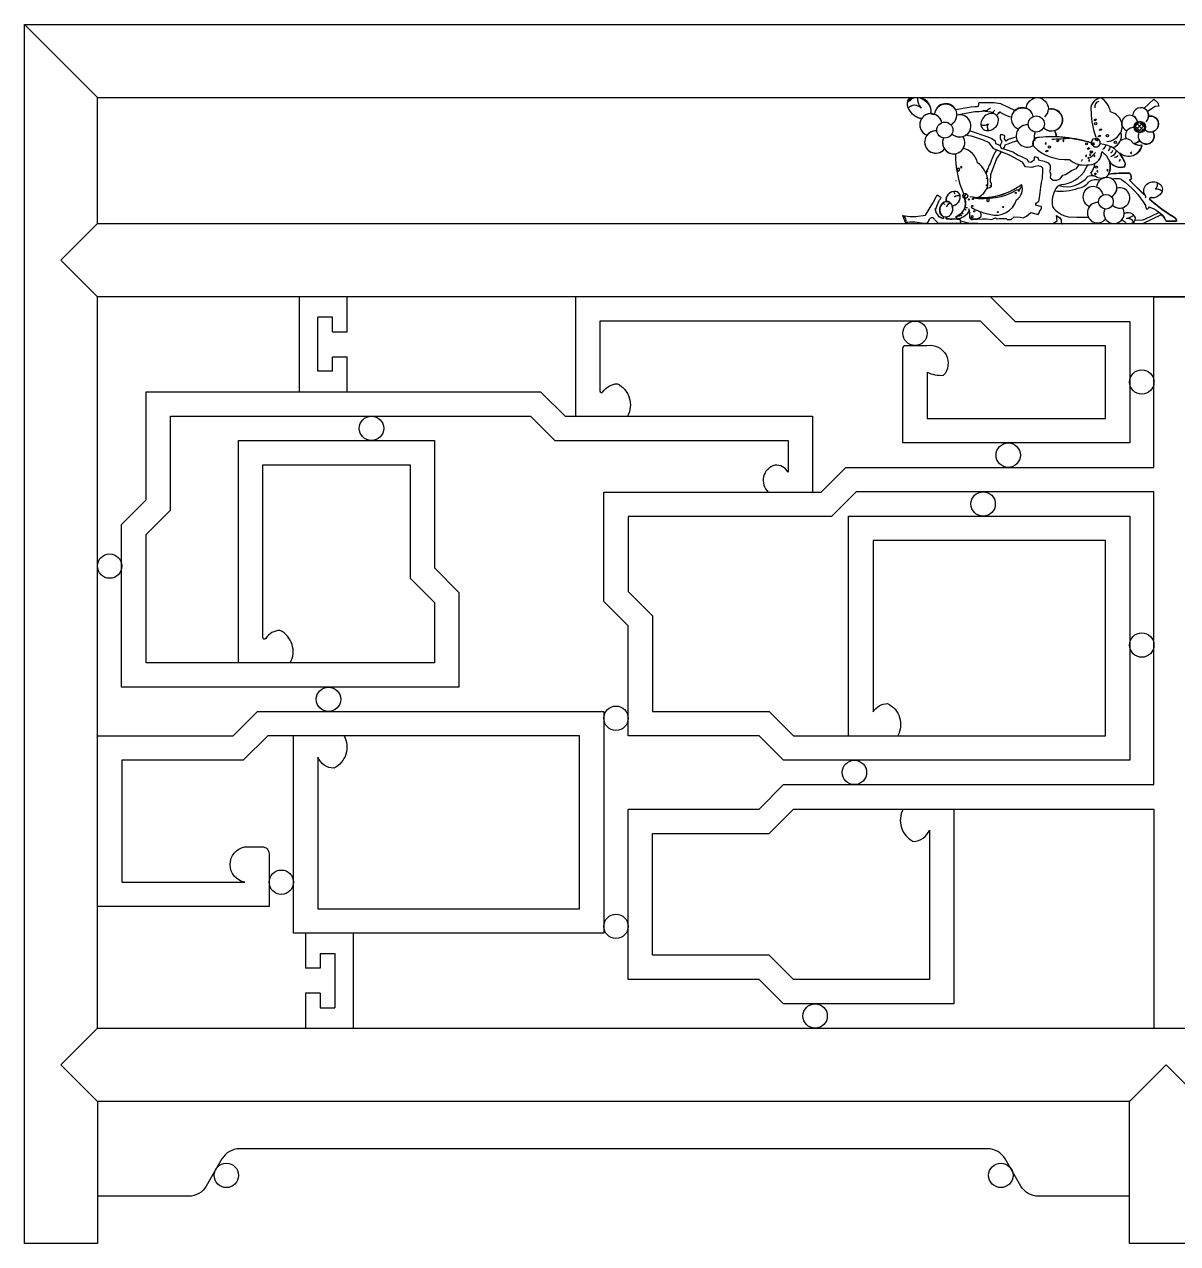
# Model space of a CAD drawing. Extents: x 288 to 2688, y 3492 to 4392.
# Drawn here: x 288 to 1140, y 3492 to 4392 of the extents above; entities that cross this region are included whole.
import ezdxf

# ---------------------------------------------------------------- set-up
doc = ezdxf.new("R2010")
doc.units = 0
doc.header["$LTSCALE"] = 0.85
doc.header["$MEASUREMENT"] = 0
for name, color, linetype in [('3', 3, 'CONTINUOUS'), ('4', 4, 'CONTINUOUS'), ('7', 7, 'CONTINUOUS')]:
    doc.layers.add(name, color=color, linetype=linetype)

msp = doc.modelspace()

# ---------------------------------------------------------------- hatches: boundary and pattern name
at = {"layer": '3'}
h = msp.add_hatch(dxfattribs=at)
h.set_pattern_fill('ANSI37', color=256, scale=17.205245, style=0)
h.set_pattern_definition([(45, (32767.304, 20421.5039), (-1.5207432, 1.5207432), []), (135, (32767.304, 20421.5039), (-1.5207432, -1.5207432), [])])
h.paths.add_polyline_path([(1108.47, 4316.28, 1), (1115.24, 4316.28, 1)])

# ---------------------------------------------------------------- linework, layer by layer
for p, q in [((342.33, 4338.03), (288.33, 4392.03)), ((1059.05, 4249.94), (1065.26, 4249.71)), ((1065.26, 4249.71), (1074.13, 4249.71)), ((491.55, 4120.83), (491.55, 4191.03)), ((526.65, 4165.12), (526.65, 4191.03)), ((695.3, 4191.03), (695.3, 4102.83)), ((1122.33, 4191.03), (1836.33, 4191.03)), ((515.85, 4175.92), (505.05, 4175.92)), ((505.05, 4175.92), (505.05, 4175.92)), ((505.05, 4135.94), (505.05, 4175.92)), ((515.85, 4165.12), (515.85, 4175.92)), ((515.85, 4165.12), (526.65, 4165.12)), ((515.85, 4146.74), (526.65, 4146.74)), ((515.85, 4135.94), (515.85, 4146.74)), ((526.65, 4120.83), (526.65, 4146.74)), ((515.85, 4135.94), (505.05, 4135.94)), ((505.05, 4135.94), (505.05, 4135.94)), ((495.94, 3721.23), (495.94, 3695.32)), ((531.04, 3721.23), (531.04, 3651.03)), ((506.74, 3706.12), (506.74, 3695.32)), ((506.74, 3706.12), (517.54, 3706.12)), ((517.54, 3706.12), (517.54, 3666.14)), ((517.54, 3706.12), (517.54, 3706.12)), ((506.74, 3695.32), (495.94, 3695.32)), ((506.74, 3676.94), (495.94, 3676.94)), ((495.94, 3676.94), (495.94, 3651.03)), ((506.74, 3676.94), (506.74, 3666.14)), ((506.74, 3666.14), (517.54, 3666.14)), ((517.54, 3666.14), (517.54, 3666.14))]:
    msp.add_line(p, q, dxfattribs=at)
for points in [[(949.82, 4337.57, -0.366884), (957.59, 4325.94, -0.08725), (960.39, 4325.45, -0.578973), (973.04, 4332, -0.114695), (975.69, 4329.23), (987.31, 4331.14), (990.1, 4331.34), (991.68, 4331.34), (992.86, 4331.73), (993.25, 4334.48), (1004.27, 4334.48), (1008.99, 4333.7), (1019.84, 4328.47, -0.268797), (1027.95, 4329.92, -0.383084), (1036.32, 4338.03, -0.388624), (1044.36, 4329.57, -0.356592), (1054.27, 4324.16, -0.433621), (1048.82, 4313.49)], [(942.51, 4337.78, 0.364722), (940.82, 4330.26, 0.252108), (950.8, 4322.55, 0.238285), (949.85, 4315.2, 0.221832), (954.72, 4310.25, 0.271678), (953.63, 4302.02, 0.301676), (961.19, 4297, 0.228635), (967.62, 4300.1, 0.249077), (974.42, 4296.48, 0.328623), (975.76, 4296.47)], [(940.27, 4335.25, 0.314449), (943.88, 4337.78)], [(1117.47, 4327.76, -0.153166), (1118.36, 4324.2, -0.488461), (1125.69, 4318.5, -0.334332), (1121.43, 4312.84, -0.373553), (1120.43, 4305.19, -0.453233), (1111.65, 4306.3, -0.201539), (1107.65, 4304.11, -0.728714)], [(1048.82, 4313.7, -0.147284), (1050.18, 4309.17, -0.06186), (1076.08, 4304.54, -0.544127)], [(1107.65, 4304.11, 0.16709), (1113.38, 4303.02, -0.605016), (1096.94, 4297.09, -0.044336), (1101.19, 4289.12, -0.265713)], [(975.76, 4296.59, 0.107694), (981.79, 4266.83, 0.310372), (981.18, 4265.05, 0.259915), (982.48, 4263.77, -0.15285), (982.84, 4257.39, -0.208332), (975.83, 4249.87, 0.181854), (978.52, 4248.75, -0.297572)], [(1101.22, 4288.71, 0.513237), (1100.73, 4286.98, -0.372525), (1089.28, 4291.35, -0.201525), (1088.84, 4281.57, -0.034696), (1104.37, 4282.19, -0.921287)], [(1098.45, 4277.48, -0.101443), (1115.98, 4258.35, 0.038438), (1116.8, 4255.7, 0.413909), (1118.63, 4257.33, -0.169355), (1130.66, 4248.37), (1131.27, 4246.74), (1131.27, 4246.74), (1138.6, 4246.74), (1139.22, 4247.56, 0.145109), (1133.75, 4251.74, -0.0291), (1118.96, 4262.95, -0.0291)], [(1116.21, 4265.36, -0.026145), (1104.37, 4277.11, 0.524126), (1105.47, 4279.1, 0.259356), (1104.37, 4282.19)], [(1104.37, 4282.19), (1105.32, 4280.79), (1105.52, 4279.65), (1105.47, 4279.1), (1105.62, 4278.49), (1105.44, 4277.82), (1104.37, 4277.11), (1115.66, 4265.85, -0.74505), (1124.9, 4275.03, -0.437173), (1128.25, 4268.68, -0.372596), (1120.02, 4264.19), (1119.41, 4264), (1118.94, 4263.12)], [(973.3, 4258.06, 0.394142), (979.33, 4265.18, 0.436629), (974.5, 4268.71, 0.424912), (968.96, 4261.36, 0.636499), (966.7, 4250.12), (966.98, 4249.23), (966.56, 4248.7), (963.12, 4250.27), (962.76, 4251.48), (962.03, 4252.08), (960.93, 4254.72)], [(978.99, 4248.8), (978.72, 4248.34), (975.33, 4248.46), (974.3, 4248.34), (972.61, 4248.22), (971.95, 4248.22), (971.04, 4248.4), (969.41, 4248.58), (968.97, 4248.6), (969.01, 4249.18), (968.97, 4249.63, 0.4438), (973.3, 4258.06, -2.107917)], [(1118.96, 4262.95, 0.0291), (1133.75, 4251.74), (1136.79, 4250.04), (1139.22, 4247.56), (1138.6, 4246.74), (1131.27, 4246.74), (1130.96, 4247.56, 0.040036), (1127.9, 4251.7, 0.094517)], [(1001.6, 4191.03), (1019.81, 4172.82), (1104.44, 4172.82), (1104.44, 4083.03), (936.96, 4083.03), (936.96, 4153.03, -0.414214), (938.96, 4155.03), (954.96, 4155.03, -0.709196), (966.79, 4132.73, -0.120463), (954.96, 4135.07), (954.96, 4101.03), (1086.44, 4101.03), (1086.44, 4154.82), (1012.36, 4154.82), (994.15, 4173.03), (713.3, 4173.03), (713.3, 4121.46, 0.742624), (715.5, 4120.8, -0.242579), (726.14, 4126.72, -0.425044), (733.63, 4102.83)], [(484.63, 3920.82, 0.425044), (477.14, 3944.71, 0.242579), (466.5, 3938.79, -0.742624), (464.3, 3939.45), (464.3, 4066.83), (573.12, 4066.83), (573.12, 3983.31), (591.12, 3965.31), (591.12, 3920.82), (378.14, 3920.82), (378.14, 4015.5), (396.14, 4033.5), (396.14, 4102.83), (662.03, 4102.83), (680.03, 4084.83), (852.16, 4084.83), (852.16, 4061.59, 0.290722), (842.41, 4066.62, 0.592882), (837.59, 4046.82)], [(974.55, 3812.82), (974.55, 3669.03), (848.84, 3669.03), (830.84, 3687.03), (734.12, 3687.03), (734.12, 3812.82), (830.84, 3812.82), (848.84, 3830.82), (1122.33, 3830.82), (1122.33, 4047.03), (902.33, 4047.03), (884.12, 4028.82), (734.12, 4028.82), (734.12, 3973.44), (752.12, 3955.44), (752.12, 3884.82), (838.3, 3884.82), (856.3, 3866.82), (1086.44, 3866.82), (1086.44, 4011.03), (914.88, 4011.03), (914.88, 3884.56, -0.2479), (925.67, 3890.71, -0.425044), (933.16, 3866.82)], [(524.33, 3866.82, -0.425044), (516.84, 3842.93, -0.293479), (505.02, 3851.08), (505.02, 3739.23), (698.12, 3739.23), (698.12, 3866.82), (467.98, 3866.82), (449.98, 3848.82), (360.33, 3848.82), (360.33, 3758.81), (451.02, 3758.81, -0.829779), (451.02, 3784.93), (464.02, 3784.93, -0.414214), (469.02, 3779.93), (469.02, 3740.81), (342.33, 3740.81)], [(937.13, 3812.82, 0.425044), (944.62, 3788.93, 0.298969), (956.55, 3797.32), (956.55, 3687.03), (856.3, 3687.03), (838.3, 3705.03), (752.12, 3705.03), (752.12, 3794.82), (838.3, 3794.82), (856.3, 3812.82), (1122.33, 3812.82), (1122.33, 3651.03)]]:
    msp.add_lwpolyline(points, format="xyb", dxfattribs=at)
for points in [[(976.8, 4325.3), (990.1, 4327.62), (993.25, 4327.62), (995.22, 4328.01), (996.4, 4328.4), (998.76, 4328.4), (1001.51, 4330.37)], [(1114.94, 4330), (1122.19, 4336.92), (1125.08, 4334.24), (1125.91, 4331.55), (1125.91, 4331.55), (1123.22, 4331.35), (1117.47, 4327.76)], [(995.81, 4328.21), (1003.75, 4327.33)], [(1007.19, 4326.94), (1008.2, 4326.83), (1008.99, 4327.62)], [(1008.6, 4327.22), (1013.32, 4324.87), (1015.68, 4324.08), (1017.06, 4323.84)], [(1078.49, 4321.89), (1079.38, 4322.26), (1079.69, 4321.55), (1078.81, 4320.94), (1078.14, 4321.29), (1078.49, 4321.89)], [(986.63, 4313.56), (999.73, 4308.96), (1002.49, 4307.81), (1005.02, 4305.98), (1005.25, 4304.14), (1008.47, 4302.99), (1009.39, 4300.69), (1012.84, 4299.77), (1018.12, 4297.94), (1022.03, 4295.41), (1025.02, 4294.26), (1028.47, 4292.65), (1029.62, 4290.59), (1031.46, 4290.36), (1033.99, 4292.2), (1033.99, 4294.26), (1035.14, 4294.26), (1036.52, 4293.8), (1036.98, 4291.97), (1041.35, 4291.05), (1044.1, 4289.9), (1045.71, 4287.83), (1045.71, 4285.76), (1045.71, 4284.62), (1045.25, 4283.7), (1045.94, 4281.86), (1045.94, 4280.71), (1045.71, 4278.87), (1047.78, 4277.04), (1050.54, 4277.04), (1053.07, 4277.96), (1055.14, 4280.71), (1056.98, 4281.17), (1060.43, 4283.47), (1061.35, 4284.16), (1065.03, 4285.53), (1067.33, 4288.75)], [(1082.35, 4314.63), (1083.24, 4315), (1083.55, 4314.29), (1082.66, 4313.69), (1082, 4314.03), (1082.35, 4314.63)], [(1039.28, 4257.52), (1037.44, 4257.74), (1035.14, 4258.66), (1035.14, 4260.04), (1037.21, 4261.19), (1037.9, 4263.95), (1038.82, 4271.75), (1039.28, 4275.43), (1039.97, 4278.19), (1039.97, 4279.79), (1040.2, 4283.24), (1040.2, 4285.99), (1039.28, 4286.91), (1036.75, 4287.6), (1034.68, 4287.14), (1033.53, 4286.91), (1032.15, 4286.45), (1027.55, 4286.91), (1025.25, 4290.36), (1015.59, 4295.41), (1004.1, 4300.23), (1000.65, 4304.6), (996.51, 4306.67), (992.14, 4308.04), (987.54, 4309.42), (985.48, 4309.88), (983.18, 4310.34)], [(1020.38, 4308.77), (1014.56, 4307.16), (1013.27, 4305.87), (1011.97, 4307.48), (1012.3, 4309.74), (1010.68, 4310.39), (1009.06, 4310.39), (1008.74, 4310.07), (1008.74, 4307.8), (1009.71, 4306.19), (1010.03, 4305.22), (1009.06, 4303.28), (1008.67, 4302.49)], [(1011.21, 4300.21), (1011.97, 4301.34), (1012.62, 4303.28), (1014.56, 4303.93), (1018.44, 4305.22), (1021.03, 4306.19)], [(1042.58, 4304.89), (1041.94, 4304.22), (1042.72, 4303.7), (1042.55, 4304.86), (1042.58, 4304.89)], [(1050.8, 4306.32), (1051.69, 4306.69), (1052, 4305.98), (1051.12, 4305.38), (1050.45, 4305.72), (1050.8, 4306.32)], [(1055.66, 4306.79), (1055.02, 4306.12), (1055.8, 4305.6), (1055.64, 4306.76), (1055.66, 4306.79)], [(1081.57, 4309.86), (1082.46, 4310.23), (1082.77, 4309.52), (1081.89, 4308.91), (1081.22, 4309.26), (1081.57, 4309.86)], [(1006.15, 4299.4), (1005.18, 4297.79), (1003.56, 4294.88), (1002.92, 4292.94), (1002.27, 4291.97), (1001.3, 4289.07), (1000.33, 4287.77), (1000.01, 4285.84), (998.71, 4283.9), (998.39, 4281.31)], [(998.77, 4270.58), (1002.27, 4272.27), (1002.27, 4274.53), (1001.62, 4275.82), (1001.95, 4281.31), (1003.56, 4285.84), (1006.15, 4292.3), (1006.15, 4292.62), (1009.67, 4297.9)], [(1042.74, 4298.88), (1043.63, 4299.26), (1043.94, 4298.55), (1043.06, 4297.94), (1042.39, 4298.28), (1042.74, 4298.88)], [(1072.44, 4295.73), (1071.79, 4295.07), (1072.58, 4294.54), (1072.41, 4295.7), (1072.44, 4295.73)], [(1073.54, 4300.72), (1074.43, 4301.09), (1074.74, 4300.38), (1073.85, 4299.77), (1073.19, 4300.12), (1073.54, 4300.72)], [(1074.01, 4294.07), (1073.44, 4293.5), (1074.11, 4293.03), (1073.98, 4294.04), (1074.01, 4294.07)], [(1075.3, 4296.4), (1074.73, 4295.83), (1075.41, 4295.36), (1075.28, 4296.37), (1075.3, 4296.4)], [(1076.08, 4298.05), (1075.51, 4297.48), (1076.18, 4297.02), (1076.05, 4298.03), (1076.08, 4298.05)], [(1078.52, 4295.77), (1077.87, 4295.1), (1078.66, 4294.58), (1078.49, 4295.74), (1078.52, 4295.77)], [(1105.66, 4297.85), (1105.02, 4297.19), (1105.8, 4296.66), (1105.63, 4297.82), (1105.66, 4297.85)], [(978.07, 4285.84), (977.14, 4285.53), (977.06, 4284.13), (977.76, 4283.75), (978.69, 4284.44), (978.77, 4285.68), (978.07, 4285.84)], [(980.18, 4287.29), (979.56, 4286.67), (979.87, 4285.9), (980.49, 4286.28), (980.18, 4287.29)], [(1068.71, 4291.05), (1069.62, 4292.43)], [(1074.64, 4292.25), (1073.99, 4291.59), (1074.78, 4291.07), (1074.61, 4292.22), (1074.64, 4292.25)], [(1080.75, 4284.25), (1080.1, 4283.59), (1080.89, 4283.06), (1080.72, 4284.22), (1080.75, 4284.25)], [(1088.16, 4285.08), (1087.51, 4284.42), (1088.3, 4283.89), (1088.13, 4285.05), (1088.16, 4285.08)], [(953.75, 4251.11), (958.96, 4260.18), (961.47, 4264.84), (962.19, 4266.27)], [(962.19, 4266.27), (965.24, 4264.24)], [(986.82, 4248.82), (987.3, 4248.1), (988.27, 4248.1), (992.13, 4248.22), (995.64, 4248.46), (998.66, 4248.46), (1002.29, 4247.97), (1005.25, 4249.25), (1006.63, 4248.56), (1008.01, 4248.79), (1010.54, 4248.79), (1013.07, 4248.79), (1014.02, 4248.1), (1016.92, 4248.1), (1019.04, 4249.94), (1023.64, 4249.71), (1025.62, 4249.18), (1028.28, 4250.51), (1031.3, 4253.29), (1036.74, 4251.72), (1037.47, 4252.93), (1038.07, 4254.38), (1039.28, 4255.82), (1039.28, 4257.52)], [(999.96, 4263.44), (999.03, 4263.13), (998.95, 4261.73), (999.65, 4261.34), (1000.58, 4262.04), (1000.66, 4263.28), (999.96, 4263.44)], [(938.8, 4245.72), (937.17, 4250.19), (936.85, 4250.91), (942.03, 4250.18), (944.48, 4250.11), (946.62, 4250.11), (953.75, 4251.11)], [(960.34, 4247.9), (962.94, 4245.29), (979.78, 4245.29), (979.15, 4248.84)], [(960.55, 4256.15), (961.31, 4253.29), (962.03, 4252.08), (962.76, 4251.48), (963.12, 4250.27), (964.33, 4249.67), (966.38, 4248.7), (966.73, 4248.7)], [(966.7, 4250.12), (966.98, 4249.23), (966.67, 4248.57)], [(969.54, 4249.73), (969.01, 4249.18), (968.97, 4248.6)], [(968.97, 4248.6), (969.29, 4248.58), (969.41, 4248.58), (969.41, 4248.58), (970.13, 4248.58), (971.95, 4248.22), (973.28, 4248.22), (975.33, 4248.46), (977.02, 4248.34), (978.72, 4248.34), (979.08, 4248.94)], [(979.47, 4247.06), (985.84, 4245.29), (992.15, 4245.29), (998.2, 4245.03), (1047.67, 4245.03), (1050.83, 4247.13), (1050.47, 4250.96), (1052.93, 4249.23), (1053.72, 4247.66), (1053.72, 4245.82), (1055.04, 4244.77), (1055.83, 4245.03), (1114.14, 4245.04), (1114.14, 4245.04), (1114.14, 4245.04)], [(988.06, 4249.6), (988.37, 4249.21), (989.07, 4250.14), (988.21, 4250.61), (987.36, 4250.14), (987.13, 4249.06), (988.06, 4249.6)], [(1126.27, 4253.19), (1115.3, 4248.12), (1114.5, 4247.85), (1113.87, 4247.4), (1108.32, 4247.32)], [(1114.14, 4245.04), (1127.9, 4251.7)], [(896.88, 3866.82), (896.88, 4029.03), (1104.44, 4029.03), (1104.44, 3848.82), (848.84, 3848.82), (830.84, 3866.82), (734.12, 3866.82), (734.12, 3947.98), (716.12, 3965.98), (716.12, 4046.82), (876.67, 4046.82), (894.88, 4065.03), (1122.33, 4065.03), (1122.33, 4191.03)], [(446.3, 3920.82), (446.3, 4084.83), (591.12, 4084.83), (591.12, 3990.76), (609.12, 3972.76), (609.12, 3902.82), (360.14, 3902.82), (360.14, 4022.95), (378.14, 4040.95), (378.14, 4113.03), (378.14, 4120.83), (669.49, 4120.83), (687.49, 4102.83), (870.16, 4102.83), (870.16, 4046.82)], [(342.33, 3866.82), (442.53, 3866.82), (460.53, 3884.82), (716.12, 3884.82), (716.12, 3721.23), (487.02, 3721.23), (487.02, 3866.82)]]:
    msp.add_lwpolyline(points, dxfattribs=at)
for centre, radius in [((1035.46, 4318.5), 5.92), ((1111.85, 4316.28), 4.25), ((967.91, 4314.03), 5.92), ((1079.27, 4318.74), 0.81), ((1111.85, 4316.28), 3.39), ((1045.14, 4301.55), 0.81), ((1072.6, 4303.84), 0.705), ((1087.93, 4309.86), 0.81), ((1093.79, 4305.02), 0.81), ((1076.02, 4297.94), 0.81), ((1079.82, 4286.68), 0.81), ((1020.21, 4267.66), 0.388), ((1022.52, 4269.25), 0.388), ((1086.82, 4261.12), 5.43), ((985.55, 4262.77), 0.388), ((988.22, 4258.07), 0.388), ((988.66, 4263.13), 0.388), ((1010.96, 4257.18), 0.388), ((989.65, 4254.05), 0.388), ((1007.06, 4253.45), 0.388), ((945.85, 4164.03), 9), ((1113.33, 4128.03), 9), ((544.6, 4093.83), 9), ((1014.69, 4074.03), 9), ((996.18, 4038.03), 9), ((351.33, 3992.14), 9), ((1113.33, 3933.86), 9), ((512.86, 3893.82), 9), ((725.12, 3879.82), 9), ((901.17, 3839.82), 9), ((478.02, 3758.81), 9), ((725.12, 3726.23), 9), ((872.15, 3660.03), 9), ((437.43, 3542.38), 9), ((1009.24, 3542.38), 9)]:
    msp.add_circle(centre, radius, dxfattribs=at)
for centre, radius, start, end in [((944.08, 4334.01), 4.01, 132.48186, 191.55272), ((945.62, 4325.63), 6.66, 44.52489, 136.00656), ((945.62, 4325.63), 6.66, 60.94932, 117.01094), ((957.94, 4337.14), 10.21, 176.43277, 222.07982), ((958.11, 4337.17), 10.37, 183.37916, 220.02191), ((968.59, 4325.3), 8.21, 296.95658, 177.51396), ((1025.14, 4322.42), 8.21, 10.95692, 249.51396), ((1025.14, 4322.42), 8.21, 18.14562, 70.05426), ((1046.55, 4321.59), 8.21, 224.8825, 105.51396), ((1036.15, 4329.78), 8.21, 312.03999, 358.05426), ((1084.14, 4329.26), 8.56, 95.87333, 193.88978), ((1082.67, 4331.26), 4.11, 106.18404, 190.92177), ((1074.52, 4324.28), 16.08, 11.2803, 57.04218), ((1112.47, 4324.65), 5.89, 328.32012, 180.72665), ((957.59, 4317.94), 8.21, 10.95692, 249.51396), ((957.59, 4317.94), 8.21, 90, 145.87276), ((957.59, 4317.94), 8.21, 18.14562, 70.05426), ((978.99, 4317.11), 8.21, 224.8825, 105.51396), ((968.59, 4325.3), 8.21, 312.03999, 358.05426), ((1002.24, 4320.45), 5.93, 73.30886, 119.69344), ((1007.67, 4325.4), 4.38, 128.46303, 168.68094), ((1007.45, 4324.65), 1.15, 109.90183, 247.82765), ((1006.83, 4326.37), 0.676, 289.90175, 57.43069), ((1139.86, 4329.96), 64.08, 182.46416, 199.37618), ((1087.67, 4316.59), 11.15, 337.25141, 76.43889), ((1104.46, 4319.09), 5.89, 10.95692, 249.51396), ((1104.46, 4319.09), 5.89, 18.14562, 70.05426), ((1119.8, 4318.5), 5.89, 224.8825, 105.51396), ((1112.35, 4324.37), 5.89, 312.03999, 358.05426), ((961.19, 4305.2), 8.21, 84.18779, 321.51396), ((961.19, 4305.2), 8.21, 84.18779, 134.02831), ((978.99, 4317.11), 8.21, 224.8825, 270), ((996.75, 4323.04), 5.38, 245.8372, 304.38729), ((996.75, 4323.04), 5.38, 259.91855, 298.68845), ((1003.71, 4316.38), 4.5, 150.4637, 217.58643), ((1003.71, 4316.38), 4.5, 184.02506, 217.58643), ((1028.75, 4309.68), 8.21, 84.18779, 302.97165), ((1028.75, 4309.68), 8.21, 84.18779, 134.02831), ((1041.97, 4309.17), 8.21, 154.87694, 196.74853), ((1041.97, 4309.17), 8.21, 154.87694, 201.14988), ((1046.55, 4321.59), 8.21, 224.8825, 270), ((1041.97, 4309.17), 8.21, 358.97176, 33.51396), ((1086.43, 4318.29), 12.84, 274.63172, 332.14352), ((1089.27, 4309.81), 9.03, 285.15516, 15.85632), ((1107.04, 4309.96), 5.89, 84.18779, 204.46937), ((1107.04, 4309.96), 5.89, 84.18779, 134.02831), ((1116.52, 4309.59), 5.89, 154.87694, 33.51396), ((1116.52, 4309.59), 5.89, 154.87694, 201.14988), ((1119.8, 4318.5), 5.89, 224.8825, 270), ((974.42, 4304.69), 8.21, 154.87694, 33.51396), ((974.42, 4304.69), 8.21, 154.87694, 201.14988), ((1036.99, 4304.43), 4.25, 79.88413, 218.07033), ((1037.56, 4304.08), 4.53, 87.74901, 210.20545), ((1047.04, 4213.61), 95.46, 72.28724, 95.59012), ((1046.29, 4436.28), 128.88, 270.23883, 276.21097), ((1078.37, 4304.79), 2.32, 125.12118, 202.1206), ((1077.55, 4304.17), 0.726, 142.838, 274.48518), ((1078.24, 4307.12), 1.28, 169.47246, 199.44668), ((1077.15, 4305.26), 2.1, 72.42262, 94.73978), ((1079.48, 4304.73), 3.14, 217.51371, 60.74506), ((1077, 4303.86), 1.04, 269.42818, 19.16603), ((1079.34, 4305.27), 2.52, 87.77768, 127.87964), ((1079.48, 4304.73), 3.14, 249.56639, 319.12938), ((1080.02, 4306.87), 0.72, 356.38163, 115.68394), ((1080, 4307.28), 1.03, 278.82027, 22.18469), ((1081.45, 4283.67), 20.18, 21.57541, 87.06035), ((1082.93, 4303.14), 3.74, 296.71529, 0.43976), ((1086.43, 4318.29), 12.84, 286.00822, 320.72897), ((1089.27, 4309.81), 9.03, 296.11357, 330.50574), ((1103.43, 4304.86), 10.12, 230.15294, 349.52801), ((1101.43, 4301.53), 5.99, 52.08684, 131.37813), ((1112.09, 4311.9), 8.97, 218.94902, 278.2916), ((1107.04, 4309.96), 5.89, 275.9351, 321.51396), ((1047.07, 4295.54), 71.31, 179.15274, 203.73963), ((978.48, 4287.09), 13.82, 11.57233, 77.29866), ((1057.12, 4325.67), 33.48, 225.465, 274.66347), ((1074.06, 4297.99), 9.72, 261.99503, 359.41283), ((1065.72, 4308.9), 17.68, 297.71506, 319.37491), ((1074, 4298.01), 9.78, 298.08176, 359.29073), ((1077.43, 4286.98), 12.63, 324.8712, 59.81582), ((1085.61, 4302.43), 4.56, 309.66231, 353.26052), ((1089.32, 4299.57), 2.56, 293.78909, 350.59234), ((1089.22, 4300.06), 5.62, 282.10436, 347.94587), ((1093.68, 4296.13), 2.09, 252.71946, 345.34736), ((981.87, 4275.12), 17.89, 2.17499, 55.4484), ((1051.03, 4297.78), 24.35, 280.25717, 337.07211), ((1070.41, 4303.86), 15.66, 227.57783, 278.45842), ((1066.68, 4290.06), 11.94, 319.02359, 356.76813), ((1097.53, 4295.78), 9.37, 208.25751, 289.98392), ((1096.49, 4292.25), 1.01, 267.09584, 14.13175), ((1097.88, 4288.71), 3.34, 328.64181, 45.47084), ((988.01, 4275.32), 11.76, 290.39177, 2.38018), ((998.74, 4278), 0.362, 326.68133, 167.38592), ((1000.4, 4282.68), 1.32, 118.46748, 151.47321), ((1057.89, 4292.01), 19.8, 253.35079, 321.76486), ((1065.58, 4281.37), 10.23, 274.91524, 327.40206), ((1080.18, 4246.26), 34.18, 94.00125, 101.3709), ((1079.67, 4266.79), 10.59, 75.15023, 121.09836), ((1078.56, 4283.32), 3.07, 200.92908, 274.55242), ((1083.65, 4286.03), 7.53, 229.96493, 303.00568), ((1087.45, 4271.46), 7.53, 296.95658, 177.51396), ((1101.04, 4170.13), 112.11, 88.29978, 96.24826), ((1094.41, 4264.39), 13.71, 72.8319, 102.14489), ((1120.53, 4273.92), 4.5, 307.07324, 14.19596), ((1120.53, 4273.92), 4.5, 340.6346, 14.19596), ((971.63, 4266.29), 3.75, 6.66965, 40.23102), ((981.73, 4266.65), 1.37, 324.31378, 23.76268), ((987.04, 4260.77), 6.59, 115.58066, 129.58417), ((995.27, 4313.58), 49.39, 259.5083, 306.42456), ((996.26, 4315.26), 51.86, 261.35197, 298.7208), ((995.27, 4313.58), 49.39, 271.79561, 302.15829), ((998.43, 4273.99), 0.568, 229.39017, 343.28235), ((1001.97, 4272.49), 0.608, 116.98897, 178.94678), ((1015.49, 4270.57), 9.67, 303.97346, 19.78378), ((1020.74, 4274.1), 4.34, 275.85214, 343.03801), ((1066.73, 4260.73), 19.68, 149.09472, 189.40573), ((1053.12, 4309.04), 40.14, 264.01577, 289.40534), ((1055.28, 4267.4), 6.42, 89.15546, 147.68064), ((1077.37, 4264.71), 7.53, 10.95692, 249.51396), ((1077.37, 4264.71), 7.53, 18.14562, 70.05426), ((1096.98, 4263.95), 7.53, 224.8825, 105.51396), ((1087.45, 4271.46), 7.53, 312.03999, 358.05426), ((1124.28, 4265.05), 5.38, 42.44673, 100.99683), ((1124.28, 4265.05), 5.38, 56.52809, 95.29799), ((965.26, 4256.39), 3.75, 43.42947, 76.99083), ((968.96, 4256.86), 4.51, 15.56973, 92.75149), ((973.26, 4255.78), 4.49, 105.2416, 163.79169), ((973.26, 4255.78), 4.49, 119.32296, 158.09286), ((977.68, 4261.01), 4.49, 68.48179, 127.03188), ((977.68, 4261.01), 4.49, 82.56314, 121.33305), ((972.47, 4260.02), 10.69, 288.28521, 20.55124), ((1249, 4223.35), 273.4, 172.07184, 172.14617), ((981.41, 4266.69), 1.66, 262.06305, 329.50612), ((984.39, 4264.72), 1.92, 144.01152, 211.66103), ((983.01, 4265.59), 1.9, 253.81252, 306.90194), ((984.03, 4258.4), 1.56, 220.22732, 290.83829), ((988.57, 4257.45), 1.21, 141.42132, 276.73836), ((1005.57, 4267.24), 16.04, 253.06067, 342.97037), ((1063.72, 4270.02), 20.62, 217.33688, 256.90679), ((1080.67, 4253.04), 7.53, 84.18779, 321.51396), ((1080.67, 4253.04), 7.53, 84.18779, 134.02831), ((1096.98, 4263.95), 7.53, 224.8825, 270), ((1115.22, 4264.81), 1.13, 315.67394, 67.12286), ((1120.02, 4263.12), 1.07, 33.50915, 188.74479), ((937.47, 4249.91), 0.637, 356.82663, 103.02987), ((935.29, 4247.24), 4.09, 341.78371, 50.7034), ((958.38, 4247.3), 2.05, 17.16443, 137.69868), ((1213.17, 4387.98), 273.4, 208.83166, 208.90598), ((977.28, 4250.62), 1.63, 207.44476, 277.52155), ((977.28, 4250.62), 1.63, 207.44476, 270), ((978.52, 4251.02), 2.27, 242.91948, 315.38655), ((978.52, 4251.02), 2.27, 256.50511, 315.38655), ((979, 4250.85), 0.62, 150.03261, 247.97951), ((980.06, 4251.59), 0.679, 116.03177, 318.23332), ((976, 4260.36), 11.69, 290.73386, 329.35339), ((981.12, 4252.95), 0.532, 114.66591, 317.09794), ((982.49, 4254.37), 1.1, 13.99424, 110.1669), ((976, 4260.36), 11.69, 316.97154, 326.73784), ((972.21, 4251.12), 14.23, 351.4163, 19.65021), ((972.21, 4251.12), 14.23, 8.13501, 19.65021), ((987.51, 4250.86), 2.23, 236.60688, 284.48779), ((990.12, 4255.26), 6.88, 252.577, 311.50032), ((1061.62, 4417.55), 177.18, 245.52465, 247.61561), ((1007.33, 4289.19), 37.84, 240.52908, 260.20089), ((989.78, 4251), 4.98, 349.74338, 34.58704), ((1092.79, 4252.57), 7.53, 154.87694, 33.51396), ((1092.79, 4252.57), 7.53, 154.87694, 201.14988), ((1096.46, 4269.69), 21.65, 284.59241, 300.97118), ((1102.51, 4242.93), 5.84, 32.99431, 95.8147), ((1102.54, 4242.97), 5.79, 41.24996, 77.80308), ((1096.46, 4269.69), 21.65, 289.80473, 300.97118), ((938.99, 4246.77), 0.823, 249.67416, 282.8156), ((943.59, 4201.24), 44.74, 78.56604, 96.14623), ((938.57, 4318.67), 74.88, 280.69183, 283.03931), ((1097.86, 4243.24), 4.15, 35.7966, 84.93493)]:
    msp.add_arc(centre, radius, start, end, dxfattribs=at)
for centre, major_axis, ratio, start_param, end_param in [((949, 4330.68), (-7.72, 6.18), 0.7002, 0.538122, 2.285498), ((947.57, 4327.83), (-7.19, 7.19), 1, 5.706422, 6.259392), ((947.57, 4327.83), (-7.19, 7.19), 1, 3.760628, 5.289152), ((1001.01, 4319.97), (-5.23, -4.78), 0.802654, -1.938009, 3.703939), ((1077.12, 4303.76), (-0.651, -0.738), 0.905379, -10.995574, -4.712389), ((1080.1, 4307.2), (-0.651, -0.738), 0.905379, -10.995574, -4.712389), ((974.02, 4263.4), (4.17, 4.18), 0.802654, -2.382944, 2.637007), ((982.96, 4265.45), (1.78, -0.51), 0.943142, -1.570796, 4.712389), ((968.89, 4255.5), (0.83, 5.84), 0.802654, -3.141592653589793, 3.141592653589793), ((1103.68, 4248.97), (4.87, -0.94), 0.802654, -1.938009, 2.479693)]:
    msp.add_ellipse(centre, major_axis=major_axis, ratio=ratio, start_param=start_param, end_param=end_param, dxfattribs=at)
msp.add_ellipse((1079.06, 4281.72), major_axis=(-0.234, -0.486), ratio=0.740652, dxfattribs=at)
for points in [[(976.03, 4276.44), (976.13, 4276.53), (976.24, 4276.62), (976.34, 4276.71)], [(960.93, 4254.72), (962.2, 4259.33), (963.69, 4261.92), (965.24, 4264.24)], [(955.46, 4245.72), (955.95, 4246.75), (956.41, 4247.74), (956.86, 4248.68)]]:
    msp.add_open_spline(points, degree=3, dxfattribs=at)
at = {"layer": '4'}
msp.add_lwpolyline([(1158.33, 3492.03), (1104.33, 3492.03), (1104.33, 3527.03), (1036.99, 3527.03, -0.267949), (1024, 3534.53), (1012.46, 3554.53, 0.267949), (999.47, 3562.03), (447.2, 3562.03, 0.267949), (434.21, 3554.53), (422.66, 3534.53, -0.267949), (409.67, 3527.03), (342.33, 3527.03), (342.33, 3492.03), (288.33, 3492.03), (288.33, 4365.03), (288.33, 4392.03), (2661.33, 4392.03)], format="xyb", dxfattribs=at)
at = {"layer": '7'}
for p, q in [((342.33, 4338.03), (2634.33, 4338.03)), ((342.33, 4245.03), (342.33, 4338.03)), ((342.33, 3651.03), (342.33, 4191.03)), ((342.33, 3597.03), (342.33, 3527.03)), ((1104.33, 3527.03), (1104.33, 3597.03))]:
    msp.add_line(p, q, dxfattribs=at)
for points in [[(2634.33, 4191.03), (342.33, 4191.03), (315.33, 4218.03), (342.33, 4245.03), (2634.33, 4245.03), (2661.33, 4218.03)], [(1872.33, 3597.03), (1845.33, 3624.03), (1818.33, 3597.03), (1158.33, 3597.03), (1131.33, 3624.03), (1104.33, 3597.03), (342.33, 3597.03), (315.33, 3624.03), (342.33, 3651.03), (2634.33, 3651.03), (2661.33, 3624.03), (2634.33, 3597.03)]]:
    msp.add_lwpolyline(points, close=True, dxfattribs=at)

doc.saveas('drawing.dxf')
